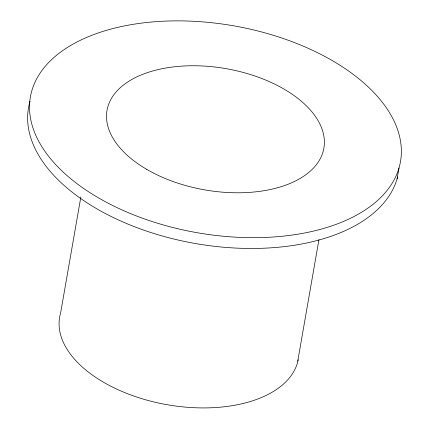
<?xml version="1.0" encoding="UTF-8"?>
<svg xmlns="http://www.w3.org/2000/svg" width="429" height="429" viewBox="0 0 429 429"><rect width="100%" height="100%" fill="white"/><g stroke="black" fill="none" stroke-linecap="round" stroke-linejoin="round"><path stroke-width="0.64" d="M80.872 196.895L60.607 313.009A121.176 67.761 9.9 0 0 159.888 403.308A121.176 67.761 9.9 0 0 297.42 362.982L318.951 239.602M397.109 178.796L398.991 168.002A187.843 105.041 9.9 0 0 149.34 22.222A187.843 105.041 9.9 0 0 97.994 197.587A187.843 105.041 9.9 0 0 398.991 168.002M298.203 359.802A121.176 67.761 9.9 0 1 297.924 361.084M397.624 176.914A187.843 105.041 9.9 0 1 185.618 241.666A187.843 105.041 9.9 0 1 30.009 101.335M146.627 169.299A110.065 61.551 9.9 0 0 322.994 151.963A110.065 61.551 9.9 0 0 176.71 66.549A110.065 61.551 9.9 0 0 146.627 169.299"/></g></svg>
